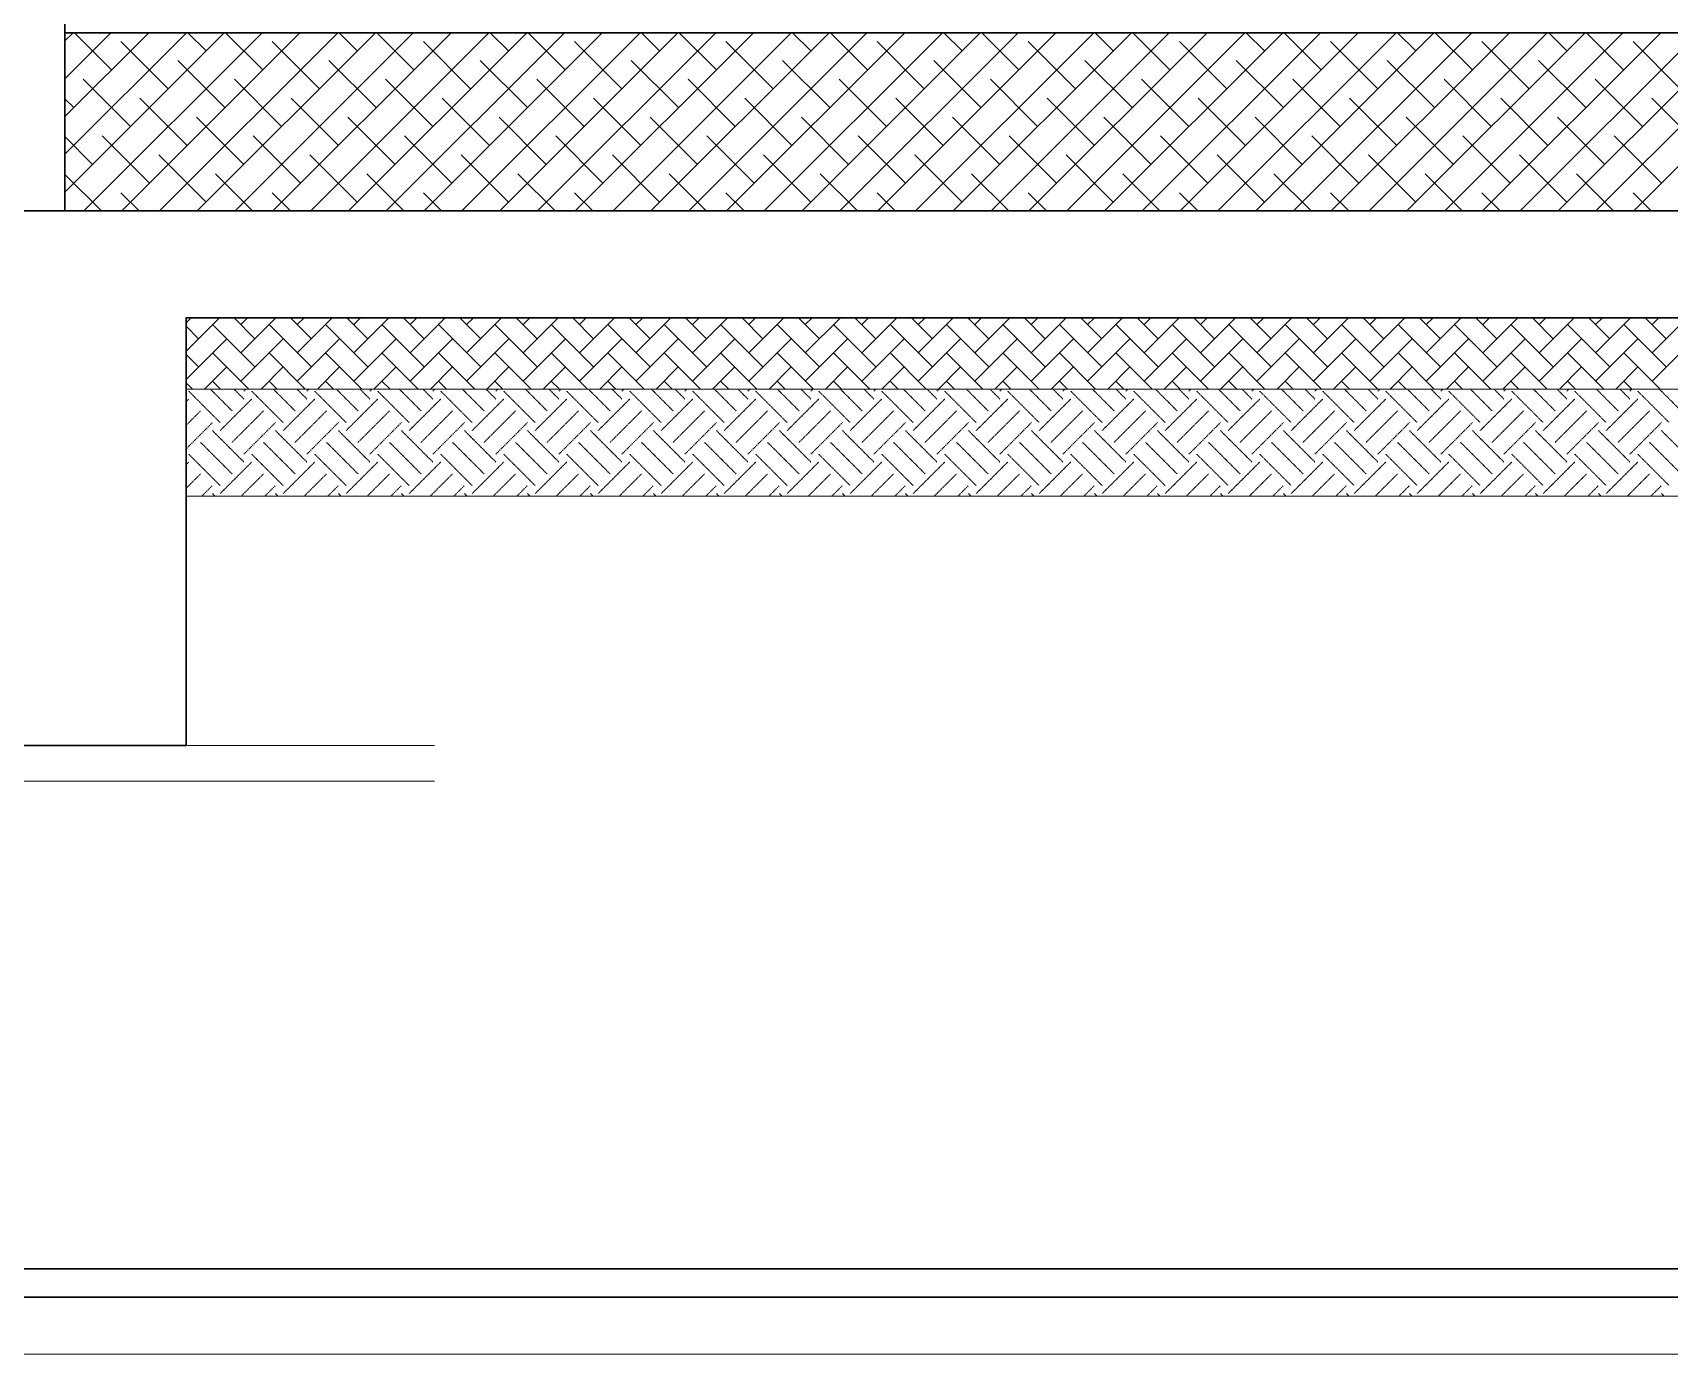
# Model space of a CAD drawing. Extents: x 775040 to 808375, y 4159409 to 4163651.
# Drawn here: x 804882 to 805456, y 4159409 to 4159872 of the extents above; entities that cross this region are included whole.
import ezdxf

# ---------------------------------------------------------------- set-up
doc = ezdxf.new("R2010")
doc.units = 0
doc.header["$MEASUREMENT"] = 0
doc.linetypes.add('DASHED2', pattern=[0.1875, 0.125, -0.0625])
for name, color, linetype, lineweight in [('KALIN', 30, 'Continuous', 18), ('Z_antet', 31, 'Continuous', 30), ('Z_kesit döşeme', 5, 'Continuous', 30), ('Z_tarama', 8, 'Continuous', 5)]:
    doc.layers.add(name, color=color, linetype=linetype, lineweight=lineweight)

msp = doc.modelspace()

# ---------------------------------------------------------------- linework, layer by layer
at = {"layer": 'KALIN'}
for p, q in [((801720.3, 4159408.75), (808375.4, 4159408.75)), ((808375.4, 4159408.75), (801740.3, 4159408.75))]:
    msp.add_line(p, q, dxfattribs=at)
at = {"layer": 'Z_antet'}
for p, q in [((801870.3, 4159438.75), (808375.4, 4159438.75)), ((808375.4, 4159428.75), (801860.3, 4159428.75))]:
    msp.add_line(p, q, dxfattribs=at)
at = {"layer": 'Z_kesit döşeme', "linetype": 'Continuous'}
msp.add_line((804893.76, 4159872.27), (806062.59, 4159872.27), dxfattribs=at)
for points in [[(806062.59, 4160542.27), (805919.66, 4160542.27), (804893.76, 4159895.69), (804893.76, 4159809.77)], [(806062.59, 4159809.77), (802323.76, 4159809.77), (802323.76, 4159622.27), (802473.76, 4159622.27), (802473.76, 4159772.27), (803786.26, 4159772.27), (803786.26, 4159622.27), (803936.26, 4159622.27), (803936.26, 4159772.27), (804786.26, 4159772.27), (804786.26, 4159622.27), (804936.26, 4159622.27), (804936.26, 4159772.27), (806062.59, 4159772.27)]]:
    msp.add_lwpolyline(points, dxfattribs=at)
at = {"layer": 'Z_tarama'}
for p, q in [((804893.76, 4159869.39), (804896.64, 4159872.27)), ((804893.76, 4159856.13), (804909.9, 4159872.27)), ((804893.76, 4159842.87), (804923.16, 4159872.27)), ((804893.76, 4159829.62), (804936.41, 4159872.27)), ((804893.76, 4159816.36), (804949.67, 4159872.27)), ((804910.14, 4159859.25), (804897.12, 4159872.27)), ((804900.43, 4159809.77), (804962.93, 4159872.27)), ((804913.69, 4159809.77), (804976.19, 4159872.27)), ((804926.95, 4159809.77), (804989.45, 4159872.27)), ((804943.28, 4159865.88), (804936.89, 4159872.27)), ((804940.21, 4159809.77), (805002.71, 4159872.27)), ((804963.17, 4159859.25), (804950.15, 4159872.27)), ((804953.46, 4159809.77), (805015.96, 4159872.27)), ((804966.72, 4159809.77), (805029.22, 4159872.27)), ((804979.98, 4159809.77), (805042.48, 4159872.27)), ((804996.32, 4159865.88), (804989.93, 4159872.27)), ((804993.24, 4159809.77), (805055.74, 4159872.27)), ((805016.2, 4159859.25), (805003.19, 4159872.27)), ((805006.5, 4159809.77), (805069, 4159872.27)), ((805019.75, 4159809.77), (805082.25, 4159872.27)), ((805033.01, 4159809.77), (805095.51, 4159872.27)), ((805049.35, 4159865.88), (805042.96, 4159872.27)), ((805046.27, 4159809.77), (805108.77, 4159872.27)), ((805069.24, 4159859.25), (805056.22, 4159872.27)), ((805059.53, 4159809.77), (805122.03, 4159872.27)), ((805072.79, 4159809.77), (805135.29, 4159872.27)), ((805086.05, 4159809.77), (805148.55, 4159872.27)), ((805102.38, 4159865.88), (805095.99, 4159872.27)), ((805099.3, 4159809.77), (805161.8, 4159872.27)), ((805122.27, 4159859.25), (805109.25, 4159872.27)), ((805112.56, 4159809.77), (805175.06, 4159872.27)), ((805125.82, 4159809.77), (805188.32, 4159872.27)), ((805139.08, 4159809.77), (805201.58, 4159872.27)), ((805155.42, 4159865.88), (805149.03, 4159872.27)), ((805152.34, 4159809.77), (805214.84, 4159872.27)), ((805175.3, 4159859.25), (805162.29, 4159872.27)), ((805165.6, 4159809.77), (805228.1, 4159872.27)), ((805178.85, 4159809.77), (805241.35, 4159872.27)), ((805192.11, 4159809.77), (805254.61, 4159872.27)), ((805208.45, 4159865.88), (805202.06, 4159872.27)), ((805205.37, 4159809.77), (805267.87, 4159872.27)), ((805228.34, 4159859.25), (805215.32, 4159872.27)), ((805218.63, 4159809.77), (805281.13, 4159872.27)), ((805231.89, 4159809.77), (805294.39, 4159872.27)), ((805245.14, 4159809.77), (805307.64, 4159872.27)), ((805261.48, 4159865.88), (805255.09, 4159872.27)), ((805258.4, 4159809.77), (805320.9, 4159872.27)), ((805281.37, 4159859.25), (805268.35, 4159872.27)), ((805271.66, 4159809.77), (805334.16, 4159872.27)), ((805284.92, 4159809.77), (805347.42, 4159872.27)), ((805298.18, 4159809.77), (805360.68, 4159872.27)), ((805314.51, 4159865.88), (805308.13, 4159872.27)), ((805311.44, 4159809.77), (805373.94, 4159872.27)), ((805334.4, 4159859.25), (805321.38, 4159872.27)), ((805324.69, 4159809.77), (805387.19, 4159872.27)), ((805337.95, 4159809.77), (805400.45, 4159872.27)), ((805351.21, 4159809.77), (805413.71, 4159872.27)), ((805367.55, 4159865.88), (805361.16, 4159872.27)), ((805364.47, 4159809.77), (805426.97, 4159872.27)), ((805387.43, 4159859.25), (805374.42, 4159872.27)), ((805377.73, 4159809.77), (805440.23, 4159872.27)), ((805390.99, 4159809.77), (805453.49, 4159872.27)), ((805404.24, 4159809.77), (805466.74, 4159872.27)), ((805420.58, 4159865.88), (805414.19, 4159872.27)), ((805417.5, 4159809.77), (805480, 4159872.27)), ((805440.47, 4159859.25), (805427.45, 4159872.27)), ((805430.76, 4159809.77), (805493.26, 4159872.27)), ((805444.02, 4159809.77), (805506.52, 4159872.27)), ((804930.03, 4159852.62), (804913.45, 4159869.2)), ((804983.06, 4159852.62), (804966.49, 4159869.2)), ((805036.09, 4159852.62), (805019.52, 4159869.2)), ((805089.12, 4159852.62), (805072.55, 4159869.2)), ((805142.16, 4159852.62), (805125.58, 4159869.2)), ((805195.19, 4159852.62), (805178.62, 4159869.2)), ((805248.22, 4159852.62), (805231.65, 4159869.2)), ((805301.26, 4159852.62), (805284.68, 4159869.2)), ((805354.29, 4159852.62), (805337.72, 4159869.2)), ((805407.32, 4159852.62), (805390.75, 4159869.2)), ((805460.36, 4159852.62), (805443.78, 4159869.2)), ((804949.91, 4159845.99), (804933.34, 4159862.57)), ((805002.95, 4159845.99), (804986.37, 4159862.57)), ((805055.98, 4159845.99), (805039.41, 4159862.57)), ((805109.01, 4159845.99), (805092.44, 4159862.57)), ((805162.04, 4159845.99), (805145.47, 4159862.57)), ((805215.08, 4159845.99), (805198.5, 4159862.57)), ((805268.11, 4159845.99), (805251.54, 4159862.57)), ((805321.14, 4159845.99), (805304.57, 4159862.57)), ((805374.18, 4159845.99), (805357.6, 4159862.57)), ((805427.21, 4159845.99), (805410.64, 4159862.57)), ((804916.77, 4159839.36), (804900.19, 4159855.94)), ((804969.8, 4159839.36), (804953.23, 4159855.94)), ((805022.83, 4159839.36), (805006.26, 4159855.94)), ((805075.87, 4159839.36), (805059.29, 4159855.94)), ((805128.9, 4159839.36), (805112.33, 4159855.94)), ((805181.93, 4159839.36), (805165.36, 4159855.94)), ((805234.96, 4159839.36), (805218.39, 4159855.94)), ((805288, 4159839.36), (805271.43, 4159855.94)), ((805341.03, 4159839.36), (805324.46, 4159855.94)), ((805394.06, 4159839.36), (805377.49, 4159855.94)), ((805447.1, 4159839.36), (805430.52, 4159855.94)), ((804896.88, 4159845.99), (804893.76, 4159849.11)), ((804936.65, 4159832.73), (804920.08, 4159849.31)), ((804989.69, 4159832.73), (804973.11, 4159849.31)), ((805042.72, 4159832.73), (805026.15, 4159849.31)), ((805095.75, 4159832.73), (805079.18, 4159849.31)), ((805148.79, 4159832.73), (805132.21, 4159849.31)), ((805201.82, 4159832.73), (805185.25, 4159849.31)), ((805254.85, 4159832.73), (805238.28, 4159849.31)), ((805307.89, 4159832.73), (805291.31, 4159849.31)), ((805360.92, 4159832.73), (805344.35, 4159849.31)), ((805413.95, 4159832.73), (805397.38, 4159849.31)), ((805466.98, 4159832.73), (805450.41, 4159849.31)), ((804956.54, 4159826.11), (804939.97, 4159842.68)), ((805009.57, 4159826.11), (804993, 4159842.68)), ((805062.61, 4159826.11), (805046.03, 4159842.68)), ((805115.64, 4159826.11), (805099.07, 4159842.68)), ((805168.67, 4159826.11), (805152.1, 4159842.68)), ((805221.71, 4159826.11), (805205.13, 4159842.68)), ((805274.74, 4159826.11), (805258.17, 4159842.68)), ((805327.77, 4159826.11), (805311.2, 4159842.68)), ((805380.81, 4159826.11), (805364.23, 4159842.68)), ((805433.84, 4159826.11), (805417.27, 4159842.68)), ((804903.51, 4159826.11), (804893.76, 4159835.85)), ((804923.4, 4159819.48), (804906.82, 4159836.05)), ((804976.43, 4159819.48), (804959.86, 4159836.05)), ((805029.46, 4159819.48), (805012.89, 4159836.05)), ((805082.5, 4159819.48), (805065.92, 4159836.05)), ((805135.53, 4159819.48), (805118.96, 4159836.05)), ((805188.56, 4159819.48), (805171.99, 4159836.05)), ((805241.59, 4159819.48), (805225.02, 4159836.05)), ((805294.63, 4159819.48), (805278.05, 4159836.05)), ((805347.66, 4159819.48), (805331.09, 4159836.05)), ((805400.69, 4159819.48), (805384.12, 4159836.05)), ((805453.73, 4159819.48), (805437.15, 4159836.05)), ((804943.28, 4159812.85), (804926.71, 4159829.42)), ((804996.32, 4159812.85), (804979.74, 4159829.42)), ((805049.35, 4159812.85), (805032.78, 4159829.42)), ((805102.38, 4159812.85), (805085.81, 4159829.42)), ((805155.42, 4159812.85), (805138.84, 4159829.42)), ((805208.45, 4159812.85), (805191.88, 4159829.42)), ((805261.48, 4159812.85), (805244.91, 4159829.42)), ((805314.51, 4159812.85), (805297.94, 4159829.42)), ((805367.55, 4159812.85), (805350.97, 4159829.42)), ((805420.58, 4159812.85), (805404.01, 4159829.42)), ((804906.59, 4159809.77), (804893.76, 4159822.6)), ((804959.62, 4159809.77), (804946.6, 4159822.79)), ((805012.65, 4159809.77), (804999.63, 4159822.79)), ((805065.69, 4159809.77), (805052.66, 4159822.79)), ((805118.72, 4159809.77), (805105.7, 4159822.79)), ((805171.75, 4159809.77), (805158.73, 4159822.79)), ((805224.79, 4159809.77), (805211.76, 4159822.79)), ((805277.82, 4159809.77), (805264.8, 4159822.79)), ((805330.85, 4159809.77), (805317.83, 4159822.79)), ((805383.88, 4159809.77), (805370.86, 4159822.79)), ((805436.92, 4159809.77), (805423.9, 4159822.79)), ((804919.85, 4159809.77), (804913.45, 4159816.16)), ((804972.88, 4159809.77), (804966.49, 4159816.16)), ((805025.91, 4159809.77), (805019.52, 4159816.16)), ((805078.94, 4159809.77), (805072.55, 4159816.16)), ((805131.98, 4159809.77), (805125.58, 4159816.16)), ((805185.01, 4159809.77), (805178.62, 4159816.16)), ((805238.04, 4159809.77), (805231.65, 4159816.16)), ((805291.08, 4159809.77), (805284.68, 4159816.16)), ((805344.11, 4159809.77), (805337.72, 4159816.16)), ((805397.14, 4159809.77), (805390.75, 4159816.16)), ((805450.18, 4159809.77), (805443.78, 4159816.16))]:
    msp.add_line(p, q, dxfattribs=at)
at = {"layer": 'Z_tarama', "ltscale": 50}
for p, q in [((804936.26, 4159770.47), (804938.06, 4159772.27)), ((804936.26, 4159760.57), (804947.96, 4159772.27)), ((804960.43, 4159764.94), (804953.1, 4159772.27)), ((804955.48, 4159769.89), (804957.86, 4159772.27)), ((804955.48, 4159759.99), (804967.76, 4159772.27)), ((804980.23, 4159764.94), (804972.9, 4159772.27)), ((804975.28, 4159769.89), (804977.66, 4159772.27)), ((804975.28, 4159759.99), (804987.56, 4159772.27)), ((805000.03, 4159764.94), (804992.7, 4159772.27)), ((804995.08, 4159769.89), (804997.46, 4159772.27)), ((804995.08, 4159759.99), (805007.36, 4159772.27)), ((805019.83, 4159764.94), (805012.5, 4159772.27)), ((805014.88, 4159769.89), (805017.26, 4159772.27)), ((805014.88, 4159759.99), (805027.16, 4159772.27)), ((805039.63, 4159764.94), (805032.3, 4159772.27)), ((805034.68, 4159769.89), (805037.06, 4159772.27)), ((805034.68, 4159759.99), (805046.95, 4159772.27)), ((805059.43, 4159764.94), (805052.1, 4159772.27)), ((805054.48, 4159769.89), (805056.85, 4159772.27)), ((805054.48, 4159759.99), (805066.75, 4159772.27)), ((805079.22, 4159764.94), (805071.9, 4159772.27)), ((805074.27, 4159769.89), (805076.65, 4159772.27)), ((805074.27, 4159759.99), (805086.55, 4159772.27)), ((805099.02, 4159764.94), (805091.7, 4159772.27)), ((805094.07, 4159769.89), (805096.45, 4159772.27)), ((805094.07, 4159759.99), (805106.35, 4159772.27)), ((805118.82, 4159764.94), (805111.49, 4159772.27)), ((805113.87, 4159769.89), (805116.25, 4159772.27)), ((805113.87, 4159759.99), (805126.15, 4159772.27)), ((805138.62, 4159764.94), (805131.29, 4159772.27)), ((805133.67, 4159769.89), (805136.05, 4159772.27)), ((805133.67, 4159759.99), (805145.95, 4159772.27)), ((805158.42, 4159764.94), (805151.09, 4159772.27)), ((805153.47, 4159769.89), (805155.85, 4159772.27)), ((805153.47, 4159759.99), (805165.75, 4159772.27)), ((805178.22, 4159764.94), (805170.89, 4159772.27)), ((805173.27, 4159769.89), (805175.65, 4159772.27)), ((805173.27, 4159759.99), (805185.55, 4159772.27)), ((805198.02, 4159764.94), (805190.69, 4159772.27)), ((805193.07, 4159769.89), (805195.45, 4159772.27)), ((805193.07, 4159759.99), (805205.35, 4159772.27)), ((805217.82, 4159764.94), (805210.49, 4159772.27)), ((805212.87, 4159769.89), (805215.25, 4159772.27)), ((805212.87, 4159759.99), (805225.15, 4159772.27)), ((805237.62, 4159764.94), (805230.29, 4159772.27)), ((805232.67, 4159769.89), (805235.05, 4159772.27)), ((805232.67, 4159759.99), (805244.94, 4159772.27)), ((805257.42, 4159764.94), (805250.09, 4159772.27)), ((805252.47, 4159769.89), (805254.84, 4159772.27)), ((805252.47, 4159759.99), (805264.74, 4159772.27)), ((805277.21, 4159764.94), (805269.89, 4159772.27)), ((805272.26, 4159769.89), (805274.64, 4159772.27)), ((805272.26, 4159759.99), (805284.54, 4159772.27)), ((805297.01, 4159764.94), (805289.69, 4159772.27)), ((805292.06, 4159769.89), (805294.44, 4159772.27)), ((805292.06, 4159759.99), (805304.34, 4159772.27)), ((805316.81, 4159764.94), (805309.48, 4159772.27)), ((805311.86, 4159769.89), (805314.24, 4159772.27)), ((805311.86, 4159759.99), (805324.14, 4159772.27)), ((805336.61, 4159764.94), (805329.28, 4159772.27)), ((805331.66, 4159769.89), (805334.04, 4159772.27)), ((805331.66, 4159759.99), (805343.94, 4159772.27)), ((805356.41, 4159764.94), (805349.08, 4159772.27)), ((805351.46, 4159769.89), (805353.84, 4159772.27)), ((805351.46, 4159759.99), (805363.74, 4159772.27)), ((805376.21, 4159764.94), (805368.88, 4159772.27)), ((805371.26, 4159769.89), (805373.64, 4159772.27)), ((805371.26, 4159759.99), (805383.54, 4159772.27)), ((805396.01, 4159764.94), (805388.68, 4159772.27)), ((805391.06, 4159769.89), (805393.44, 4159772.27)), ((805391.06, 4159759.99), (805403.34, 4159772.27)), ((805415.81, 4159764.94), (805408.48, 4159772.27)), ((805410.86, 4159769.89), (805413.24, 4159772.27)), ((805410.86, 4159759.99), (805423.14, 4159772.27)), ((805435.61, 4159764.94), (805428.28, 4159772.27)), ((805430.66, 4159769.89), (805433.04, 4159772.27)), ((805430.66, 4159759.99), (805442.93, 4159772.27)), ((805455.41, 4159764.94), (805448.08, 4159772.27)), ((805450.46, 4159769.89), (805452.83, 4159772.27)), ((805450.46, 4159759.99), (805462.73, 4159772.27)), ((804940.63, 4159764.94), (804936.26, 4159769.31)), ((804960.43, 4159755.04), (804945.58, 4159769.89)), ((804980.23, 4159755.04), (804965.38, 4159769.89)), ((805000.03, 4159755.04), (804985.18, 4159769.89)), ((805019.83, 4159755.04), (805004.98, 4159769.89)), ((805039.63, 4159755.04), (805024.78, 4159769.89)), ((805059.43, 4159755.04), (805044.58, 4159769.89)), ((805079.22, 4159755.04), (805064.38, 4159769.89)), ((805099.02, 4159755.04), (805084.17, 4159769.89)), ((805118.82, 4159755.04), (805103.97, 4159769.89)), ((805138.62, 4159755.04), (805123.77, 4159769.89)), ((805158.42, 4159755.04), (805143.57, 4159769.89)), ((805178.22, 4159755.04), (805163.37, 4159769.89)), ((805198.02, 4159755.04), (805183.17, 4159769.89)), ((805217.82, 4159755.04), (805202.97, 4159769.89)), ((805237.62, 4159755.04), (805222.77, 4159769.89)), ((805257.42, 4159755.04), (805242.57, 4159769.89)), ((805277.21, 4159755.04), (805262.37, 4159769.89)), ((805297.01, 4159755.04), (805282.16, 4159769.89)), ((805316.81, 4159755.04), (805301.96, 4159769.89)), ((805336.61, 4159755.04), (805321.76, 4159769.89)), ((805356.41, 4159755.04), (805341.56, 4159769.89)), ((805376.21, 4159755.04), (805361.36, 4159769.89)), ((805396.01, 4159755.04), (805381.16, 4159769.89)), ((805415.81, 4159755.04), (805400.96, 4159769.89)), ((805435.61, 4159755.04), (805420.76, 4159769.89)), ((805455.41, 4159755.04), (805440.56, 4159769.89)), ((804936.26, 4159750.67), (804950.53, 4159764.94)), ((804955.48, 4159750.09), (804970.33, 4159764.94)), ((804975.28, 4159750.09), (804990.13, 4159764.94)), ((804995.08, 4159750.09), (805009.93, 4159764.94)), ((805014.88, 4159750.09), (805029.73, 4159764.94)), ((805034.68, 4159750.09), (805049.53, 4159764.94)), ((805054.48, 4159750.09), (805069.33, 4159764.94)), ((805074.27, 4159750.09), (805089.12, 4159764.94)), ((805094.07, 4159750.09), (805108.92, 4159764.94)), ((805113.87, 4159750.09), (805128.72, 4159764.94)), ((805133.67, 4159750.09), (805148.52, 4159764.94)), ((805153.47, 4159750.09), (805168.32, 4159764.94)), ((805173.27, 4159750.09), (805188.12, 4159764.94)), ((805193.07, 4159750.09), (805207.92, 4159764.94)), ((805212.87, 4159750.09), (805227.72, 4159764.94)), ((805232.67, 4159750.09), (805247.52, 4159764.94)), ((805252.47, 4159750.09), (805267.32, 4159764.94)), ((805272.26, 4159750.09), (805287.11, 4159764.94)), ((805292.06, 4159750.09), (805306.91, 4159764.94)), ((805311.86, 4159750.09), (805326.71, 4159764.94)), ((805331.66, 4159750.09), (805346.51, 4159764.94)), ((805351.46, 4159750.09), (805366.31, 4159764.94)), ((805371.26, 4159750.09), (805386.11, 4159764.94)), ((805391.06, 4159750.09), (805405.91, 4159764.94)), ((805410.86, 4159750.09), (805425.71, 4159764.94)), ((805430.66, 4159750.09), (805445.51, 4159764.94)), ((805450.46, 4159750.09), (805465.3, 4159764.94)), ((804940.63, 4159755.04), (804936.26, 4159759.41)), ((804942.76, 4159747.27), (804950.53, 4159755.04)), ((804958.3, 4159747.27), (804945.58, 4159759.99)), ((804962.56, 4159747.27), (804970.33, 4159755.04)), ((804978.1, 4159747.27), (804965.38, 4159759.99)), ((804982.36, 4159747.27), (804990.13, 4159755.04)), ((804997.9, 4159747.27), (804985.18, 4159759.99)), ((805002.16, 4159747.27), (805009.93, 4159755.04)), ((805017.7, 4159747.27), (805004.98, 4159759.99)), ((805021.95, 4159747.27), (805029.73, 4159755.04)), ((805037.5, 4159747.27), (805024.78, 4159759.99)), ((805041.75, 4159747.27), (805049.53, 4159755.04)), ((805057.3, 4159747.27), (805044.58, 4159759.99)), ((805061.55, 4159747.27), (805069.33, 4159755.04)), ((805077.1, 4159747.27), (805064.38, 4159759.99)), ((805081.35, 4159747.27), (805089.12, 4159755.04)), ((805096.9, 4159747.27), (805084.17, 4159759.99)), ((805101.15, 4159747.27), (805108.92, 4159755.04)), ((805116.7, 4159747.27), (805103.97, 4159759.99)), ((805120.95, 4159747.27), (805128.72, 4159755.04)), ((805136.49, 4159747.27), (805123.77, 4159759.99)), ((805140.75, 4159747.27), (805148.52, 4159755.04)), ((805156.29, 4159747.27), (805143.57, 4159759.99)), ((805160.55, 4159747.27), (805168.32, 4159755.04)), ((805176.09, 4159747.27), (805163.37, 4159759.99)), ((805180.35, 4159747.27), (805188.12, 4159755.04)), ((805195.89, 4159747.27), (805183.17, 4159759.99)), ((805200.15, 4159747.27), (805207.92, 4159755.04)), ((805215.69, 4159747.27), (805202.97, 4159759.99)), ((805219.94, 4159747.27), (805227.72, 4159755.04)), ((805235.49, 4159747.27), (805222.77, 4159759.99)), ((805239.74, 4159747.27), (805247.52, 4159755.04)), ((805255.29, 4159747.27), (805242.57, 4159759.99)), ((805259.54, 4159747.27), (805267.32, 4159755.04)), ((805275.09, 4159747.27), (805262.37, 4159759.99)), ((805279.34, 4159747.27), (805287.11, 4159755.04)), ((805294.89, 4159747.27), (805282.16, 4159759.99)), ((805299.14, 4159747.27), (805306.91, 4159755.04)), ((805314.69, 4159747.27), (805301.96, 4159759.99)), ((805318.94, 4159747.27), (805326.71, 4159755.04)), ((805334.48, 4159747.27), (805321.76, 4159759.99)), ((805338.74, 4159747.27), (805346.51, 4159755.04)), ((805354.28, 4159747.27), (805341.56, 4159759.99)), ((805358.54, 4159747.27), (805366.31, 4159755.04)), ((805374.08, 4159747.27), (805361.36, 4159759.99)), ((805378.34, 4159747.27), (805386.11, 4159755.04)), ((805393.88, 4159747.27), (805381.16, 4159759.99)), ((805398.14, 4159747.27), (805405.91, 4159755.04)), ((805413.68, 4159747.27), (805400.96, 4159759.99)), ((805417.93, 4159747.27), (805425.71, 4159755.04)), ((805433.48, 4159747.27), (805420.76, 4159759.99)), ((805437.73, 4159747.27), (805445.51, 4159755.04)), ((805453.28, 4159747.27), (805440.56, 4159759.99)), ((804938.5, 4159747.27), (804936.26, 4159749.51)), ((804948.4, 4159747.27), (804945.58, 4159750.09)), ((804968.2, 4159747.27), (804965.38, 4159750.09)), ((804988, 4159747.27), (804985.18, 4159750.09)), ((805007.8, 4159747.27), (805004.98, 4159750.09)), ((805027.6, 4159747.27), (805024.78, 4159750.09)), ((805047.4, 4159747.27), (805044.58, 4159750.09)), ((805067.2, 4159747.27), (805064.38, 4159750.09)), ((805087, 4159747.27), (805084.17, 4159750.09)), ((805106.8, 4159747.27), (805103.97, 4159750.09)), ((805126.6, 4159747.27), (805123.77, 4159750.09)), ((805146.39, 4159747.27), (805143.57, 4159750.09)), ((805166.19, 4159747.27), (805163.37, 4159750.09)), ((805185.99, 4159747.27), (805183.17, 4159750.09)), ((805205.79, 4159747.27), (805202.97, 4159750.09)), ((805225.59, 4159747.27), (805222.77, 4159750.09)), ((805245.39, 4159747.27), (805242.57, 4159750.09)), ((805265.19, 4159747.27), (805262.37, 4159750.09)), ((805284.99, 4159747.27), (805282.16, 4159750.09)), ((805304.79, 4159747.27), (805301.96, 4159750.09)), ((805324.58, 4159747.27), (805321.76, 4159750.09)), ((805344.38, 4159747.27), (805341.56, 4159750.09)), ((805364.18, 4159747.27), (805361.36, 4159750.09)), ((805383.98, 4159747.27), (805381.16, 4159750.09)), ((805403.78, 4159747.27), (805400.96, 4159750.09)), ((805423.58, 4159747.27), (805420.76, 4159750.09)), ((805443.38, 4159747.27), (805440.56, 4159750.09))]:
    msp.add_line(p, q, dxfattribs=at)
at = {"layer": 'Z_tarama', "linetype": 'DASHED2'}
for p, q in [((806062.59, 4159747.27), (804936.26, 4159747.27)), ((804936.26, 4159742.85), (804937.21, 4159743.79)), ((804948.26, 4159735.51), (804937.21, 4159746.56)), ((804952.4, 4159739.65), (804944.78, 4159747.27)), ((804948.26, 4159732.75), (804959.3, 4159743.79)), ((804956.54, 4159743.79), (804953.07, 4159747.27)), ((804956.54, 4159746.56), (804957.25, 4159747.27)), ((804970.35, 4159735.51), (804959.3, 4159746.56)), ((804974.5, 4159739.65), (804966.88, 4159747.27)), ((804970.35, 4159732.75), (804981.4, 4159743.79)), ((804978.64, 4159743.79), (804975.16, 4159747.27)), ((804978.64, 4159746.56), (804979.35, 4159747.27)), ((804992.45, 4159735.51), (804981.4, 4159746.56)), ((804996.59, 4159739.65), (804988.97, 4159747.27)), ((804992.45, 4159732.75), (805003.5, 4159743.79)), ((805000.74, 4159743.79), (804997.26, 4159747.27)), ((805000.74, 4159746.56), (805001.45, 4159747.27)), ((805014.55, 4159735.51), (805003.5, 4159746.56)), ((805018.69, 4159739.65), (805011.07, 4159747.27)), ((805014.55, 4159732.75), (805025.6, 4159743.79)), ((805022.83, 4159743.79), (805019.36, 4159747.27)), ((805022.83, 4159746.56), (805023.55, 4159747.27)), ((805036.64, 4159735.51), (805025.6, 4159746.56)), ((805040.79, 4159739.65), (805033.17, 4159747.27)), ((805036.64, 4159732.75), (805047.69, 4159743.79)), ((805044.93, 4159743.79), (805041.45, 4159747.27)), ((805044.93, 4159746.56), (805045.64, 4159747.27)), ((805058.74, 4159735.51), (805047.69, 4159746.56)), ((805062.88, 4159739.65), (805055.27, 4159747.27)), ((805058.74, 4159732.75), (805069.79, 4159743.79)), ((805067.03, 4159743.79), (805063.55, 4159747.27)), ((805067.03, 4159746.56), (805067.74, 4159747.27)), ((805080.84, 4159735.51), (805069.79, 4159746.56)), ((805084.98, 4159739.65), (805077.36, 4159747.27)), ((805080.84, 4159732.75), (805091.89, 4159743.79)), ((805089.12, 4159743.79), (805085.65, 4159747.27)), ((805089.12, 4159746.56), (805089.84, 4159747.27)), ((805102.93, 4159735.51), (805091.89, 4159746.56)), ((805107.08, 4159739.65), (805099.46, 4159747.27)), ((805102.93, 4159732.75), (805113.98, 4159743.79)), ((805111.22, 4159743.79), (805107.75, 4159747.27)), ((805111.22, 4159746.56), (805111.93, 4159747.27)), ((805125.03, 4159735.51), (805113.98, 4159746.56)), ((805129.18, 4159739.65), (805121.56, 4159747.27)), ((805125.03, 4159732.75), (805136.08, 4159743.79)), ((805133.32, 4159743.79), (805129.84, 4159747.27)), ((805133.32, 4159746.56), (805134.03, 4159747.27)), ((805147.13, 4159735.51), (805136.08, 4159746.56)), ((805151.27, 4159739.65), (805143.65, 4159747.27)), ((805147.13, 4159732.75), (805158.18, 4159743.79)), ((805155.42, 4159743.79), (805151.94, 4159747.27)), ((805155.42, 4159746.56), (805156.13, 4159747.27)), ((805169.23, 4159735.51), (805158.18, 4159746.56)), ((805173.37, 4159739.65), (805165.75, 4159747.27)), ((805169.23, 4159732.75), (805180.27, 4159743.79)), ((805177.51, 4159743.79), (805174.04, 4159747.27)), ((805177.51, 4159746.56), (805178.23, 4159747.27)), ((805191.32, 4159735.51), (805180.27, 4159746.56)), ((805195.47, 4159739.65), (805187.85, 4159747.27)), ((805191.32, 4159732.75), (805202.37, 4159743.79)), ((805199.61, 4159743.79), (805196.13, 4159747.27)), ((805199.61, 4159746.56), (805200.32, 4159747.27)), ((805213.42, 4159735.51), (805202.37, 4159746.56)), ((805217.56, 4159739.65), (805209.95, 4159747.27)), ((805213.42, 4159732.75), (805224.47, 4159743.79)), ((805221.71, 4159743.79), (805218.23, 4159747.27)), ((805221.71, 4159746.56), (805222.42, 4159747.27)), ((805235.52, 4159735.51), (805224.47, 4159746.56)), ((805239.66, 4159739.65), (805232.04, 4159747.27)), ((805235.52, 4159732.75), (805246.57, 4159743.79)), ((805243.8, 4159743.79), (805240.33, 4159747.27)), ((805243.8, 4159746.56), (805244.52, 4159747.27)), ((805257.61, 4159735.51), (805246.57, 4159746.56)), ((805261.76, 4159739.65), (805254.14, 4159747.27)), ((805257.61, 4159732.75), (805268.66, 4159743.79)), ((805265.9, 4159743.79), (805262.43, 4159747.27)), ((805265.9, 4159746.56), (805266.61, 4159747.27)), ((805279.71, 4159735.51), (805268.66, 4159746.56)), ((805283.85, 4159739.65), (805276.24, 4159747.27)), ((805279.71, 4159732.75), (805290.76, 4159743.79)), ((805288, 4159743.79), (805284.52, 4159747.27)), ((805288, 4159746.56), (805288.71, 4159747.27)), ((805301.81, 4159735.51), (805290.76, 4159746.56)), ((805305.95, 4159739.65), (805298.33, 4159747.27)), ((805301.81, 4159732.75), (805312.86, 4159743.79)), ((805310.1, 4159743.79), (805306.62, 4159747.27)), ((805310.1, 4159746.56), (805310.81, 4159747.27)), ((805323.91, 4159735.51), (805312.86, 4159746.56)), ((805328.05, 4159739.65), (805320.43, 4159747.27)), ((805323.91, 4159732.75), (805334.95, 4159743.79)), ((805332.19, 4159743.79), (805328.72, 4159747.27)), ((805332.19, 4159746.56), (805332.91, 4159747.27)), ((805346, 4159735.51), (805334.95, 4159746.56)), ((805350.15, 4159739.65), (805342.53, 4159747.27)), ((805346, 4159732.75), (805357.05, 4159743.79)), ((805354.29, 4159743.79), (805350.81, 4159747.27)), ((805354.29, 4159746.56), (805355, 4159747.27)), ((805368.1, 4159735.51), (805357.05, 4159746.56)), ((805372.24, 4159739.65), (805364.62, 4159747.27)), ((805368.1, 4159732.75), (805379.15, 4159743.79)), ((805376.39, 4159743.79), (805372.91, 4159747.27)), ((805376.39, 4159746.56), (805377.1, 4159747.27)), ((805390.2, 4159735.51), (805379.15, 4159746.56)), ((805394.34, 4159739.65), (805386.72, 4159747.27)), ((805390.2, 4159732.75), (805401.25, 4159743.79)), ((805398.48, 4159743.79), (805395.01, 4159747.27)), ((805398.48, 4159746.56), (805399.2, 4159747.27)), ((805412.29, 4159735.51), (805401.25, 4159746.56)), ((805416.44, 4159739.65), (805408.82, 4159747.27)), ((805412.29, 4159732.75), (805423.34, 4159743.79)), ((805420.58, 4159743.79), (805417.11, 4159747.27)), ((805420.58, 4159746.56), (805421.29, 4159747.27)), ((805434.39, 4159735.51), (805423.34, 4159746.56)), ((805438.53, 4159739.65), (805430.92, 4159747.27)), ((805434.39, 4159732.75), (805445.44, 4159743.79)), ((805442.68, 4159743.79), (805439.2, 4159747.27)), ((805442.68, 4159746.56), (805443.39, 4159747.27)), ((805456.49, 4159735.51), (805445.44, 4159746.56)), ((805460.63, 4159739.65), (805453.01, 4159747.27)), ((804936.26, 4159734.56), (804941.35, 4159739.65)), ((804952.4, 4159728.6), (804963.45, 4159739.65)), ((804974.5, 4159728.6), (804985.54, 4159739.65)), ((804996.59, 4159728.6), (805007.64, 4159739.65)), ((805018.69, 4159728.6), (805029.74, 4159739.65)), ((805040.79, 4159728.6), (805051.84, 4159739.65)), ((805062.88, 4159728.6), (805073.93, 4159739.65)), ((805084.98, 4159728.6), (805096.03, 4159739.65)), ((805107.08, 4159728.6), (805118.13, 4159739.65)), ((805129.18, 4159728.6), (805140.22, 4159739.65)), ((805151.27, 4159728.6), (805162.32, 4159739.65)), ((805173.37, 4159728.6), (805184.42, 4159739.65)), ((805195.47, 4159728.6), (805206.51, 4159739.65)), ((805217.56, 4159728.6), (805228.61, 4159739.65)), ((805239.66, 4159728.6), (805250.71, 4159739.65)), ((805261.76, 4159728.6), (805272.81, 4159739.65)), ((805283.85, 4159728.6), (805294.9, 4159739.65)), ((805305.95, 4159728.6), (805317, 4159739.65)), ((805328.05, 4159728.6), (805339.1, 4159739.65)), ((805350.15, 4159728.6), (805361.19, 4159739.65)), ((805372.24, 4159728.6), (805383.29, 4159739.65)), ((805394.34, 4159728.6), (805405.39, 4159739.65)), ((805416.44, 4159728.6), (805427.49, 4159739.65)), ((805438.53, 4159728.6), (805449.58, 4159739.65)), ((804936.26, 4159726.28), (804945.49, 4159735.51)), ((804956.54, 4159721.7), (804945.49, 4159732.75)), ((804956.54, 4159724.46), (804967.59, 4159735.51)), ((804978.64, 4159721.7), (804967.59, 4159732.75)), ((804978.64, 4159724.46), (804989.69, 4159735.51)), ((805000.74, 4159721.7), (804989.69, 4159732.75)), ((805000.74, 4159724.46), (805011.78, 4159735.51)), ((805022.83, 4159721.7), (805011.78, 4159732.75)), ((805022.83, 4159724.46), (805033.88, 4159735.51)), ((805044.93, 4159721.7), (805033.88, 4159732.75)), ((805044.93, 4159724.46), (805055.98, 4159735.51)), ((805067.03, 4159721.7), (805055.98, 4159732.75)), ((805067.03, 4159724.46), (805078.08, 4159735.51)), ((805089.12, 4159721.7), (805078.08, 4159732.75)), ((805089.12, 4159724.46), (805100.17, 4159735.51)), ((805111.22, 4159721.7), (805100.17, 4159732.75)), ((805111.22, 4159724.46), (805122.27, 4159735.51)), ((805133.32, 4159721.7), (805122.27, 4159732.75)), ((805133.32, 4159724.46), (805144.37, 4159735.51)), ((805155.42, 4159721.7), (805144.37, 4159732.75)), ((805155.42, 4159724.46), (805166.46, 4159735.51)), ((805177.51, 4159721.7), (805166.46, 4159732.75)), ((805177.51, 4159724.46), (805188.56, 4159735.51)), ((805199.61, 4159721.7), (805188.56, 4159732.75)), ((805199.61, 4159724.46), (805210.66, 4159735.51)), ((805221.71, 4159721.7), (805210.66, 4159732.75)), ((805221.71, 4159724.46), (805232.76, 4159735.51)), ((805243.8, 4159721.7), (805232.76, 4159732.75)), ((805243.8, 4159724.46), (805254.85, 4159735.51)), ((805265.9, 4159721.7), (805254.85, 4159732.75)), ((805265.9, 4159724.46), (805276.95, 4159735.51)), ((805288, 4159721.7), (805276.95, 4159732.75)), ((805288, 4159724.46), (805299.05, 4159735.51)), ((805310.1, 4159721.7), (805299.05, 4159732.75)), ((805310.1, 4159724.46), (805321.14, 4159735.51)), ((805332.19, 4159721.7), (805321.14, 4159732.75)), ((805332.19, 4159724.46), (805343.24, 4159735.51)), ((805354.29, 4159721.7), (805343.24, 4159732.75)), ((805354.29, 4159724.46), (805365.34, 4159735.51)), ((805376.39, 4159721.7), (805365.34, 4159732.75)), ((805376.39, 4159724.46), (805387.43, 4159735.51)), ((805398.48, 4159721.7), (805387.43, 4159732.75)), ((805398.48, 4159724.46), (805409.53, 4159735.51)), ((805420.58, 4159721.7), (805409.53, 4159732.75)), ((805420.58, 4159724.46), (805431.63, 4159735.51)), ((805442.68, 4159721.7), (805431.63, 4159732.75)), ((805442.68, 4159724.46), (805453.73, 4159735.51)), ((805464.77, 4159721.7), (805453.73, 4159732.75)), ((804952.4, 4159717.55), (804941.35, 4159728.6)), ((804974.5, 4159717.55), (804963.45, 4159728.6)), ((804996.59, 4159717.55), (804985.54, 4159728.6)), ((805018.69, 4159717.55), (805007.64, 4159728.6)), ((805040.79, 4159717.55), (805029.74, 4159728.6)), ((805062.88, 4159717.55), (805051.84, 4159728.6)), ((805084.98, 4159717.55), (805073.93, 4159728.6)), ((805107.08, 4159717.55), (805096.03, 4159728.6)), ((805129.18, 4159717.55), (805118.13, 4159728.6)), ((805151.27, 4159717.55), (805140.22, 4159728.6)), ((805173.37, 4159717.55), (805162.32, 4159728.6)), ((805195.47, 4159717.55), (805184.42, 4159728.6)), ((805217.56, 4159717.55), (805206.51, 4159728.6)), ((805239.66, 4159717.55), (805228.61, 4159728.6)), ((805261.76, 4159717.55), (805250.71, 4159728.6)), ((805283.85, 4159717.55), (805272.81, 4159728.6)), ((805305.95, 4159717.55), (805294.9, 4159728.6)), ((805328.05, 4159717.55), (805317, 4159728.6)), ((805350.15, 4159717.55), (805339.1, 4159728.6)), ((805372.24, 4159717.55), (805361.19, 4159728.6)), ((805394.34, 4159717.55), (805383.29, 4159728.6)), ((805416.44, 4159717.55), (805405.39, 4159728.6)), ((805438.53, 4159717.55), (805427.49, 4159728.6)), ((805460.63, 4159717.55), (805449.58, 4159728.6)), ((804936.26, 4159720.75), (804937.21, 4159721.7)), ((804948.26, 4159713.41), (804937.21, 4159724.46)), ((804948.26, 4159710.65), (804959.3, 4159721.7)), ((804970.35, 4159713.41), (804959.3, 4159724.46)), ((804970.35, 4159710.65), (804981.4, 4159721.7)), ((804992.45, 4159713.41), (804981.4, 4159724.46)), ((804992.45, 4159710.65), (805003.5, 4159721.7)), ((805014.55, 4159713.41), (805003.5, 4159724.46)), ((805014.55, 4159710.65), (805025.6, 4159721.7)), ((805036.64, 4159713.41), (805025.6, 4159724.46)), ((805036.64, 4159710.65), (805047.69, 4159721.7)), ((805058.74, 4159713.41), (805047.69, 4159724.46)), ((805058.74, 4159710.65), (805069.79, 4159721.7)), ((805080.84, 4159713.41), (805069.79, 4159724.46)), ((805080.84, 4159710.65), (805091.89, 4159721.7)), ((805102.93, 4159713.41), (805091.89, 4159724.46)), ((805102.93, 4159710.65), (805113.98, 4159721.7)), ((805125.03, 4159713.41), (805113.98, 4159724.46)), ((805125.03, 4159710.65), (805136.08, 4159721.7)), ((805147.13, 4159713.41), (805136.08, 4159724.46)), ((805147.13, 4159710.65), (805158.18, 4159721.7)), ((805169.23, 4159713.41), (805158.18, 4159724.46)), ((805169.23, 4159710.65), (805180.27, 4159721.7)), ((805191.32, 4159713.41), (805180.27, 4159724.46)), ((805191.32, 4159710.65), (805202.37, 4159721.7)), ((805213.42, 4159713.41), (805202.37, 4159724.46)), ((805213.42, 4159710.65), (805224.47, 4159721.7)), ((805235.52, 4159713.41), (805224.47, 4159724.46)), ((805235.52, 4159710.65), (805246.57, 4159721.7)), ((805257.61, 4159713.41), (805246.57, 4159724.46)), ((805257.61, 4159710.65), (805268.66, 4159721.7)), ((805279.71, 4159713.41), (805268.66, 4159724.46)), ((805279.71, 4159710.65), (805290.76, 4159721.7)), ((805301.81, 4159713.41), (805290.76, 4159724.46)), ((805301.81, 4159710.65), (805312.86, 4159721.7)), ((805323.91, 4159713.41), (805312.86, 4159724.46)), ((805323.91, 4159710.65), (805334.95, 4159721.7)), ((805346, 4159713.41), (805334.95, 4159724.46)), ((805346, 4159710.65), (805357.05, 4159721.7)), ((805368.1, 4159713.41), (805357.05, 4159724.46)), ((805368.1, 4159710.65), (805379.15, 4159721.7)), ((805390.2, 4159713.41), (805379.15, 4159724.46)), ((805390.2, 4159710.65), (805401.25, 4159721.7)), ((805412.29, 4159713.41), (805401.25, 4159724.46)), ((805412.29, 4159710.65), (805423.34, 4159721.7)), ((805434.39, 4159713.41), (805423.34, 4159724.46)), ((805434.39, 4159710.65), (805445.44, 4159721.7)), ((805456.49, 4159713.41), (805445.44, 4159724.46)), ((804936.26, 4159712.46), (804941.35, 4159717.55)), ((804955.66, 4159709.77), (804963.45, 4159717.55)), ((804977.76, 4159709.77), (804985.54, 4159717.55)), ((804999.86, 4159709.77), (805007.64, 4159717.55)), ((805021.95, 4159709.77), (805029.74, 4159717.55)), ((805044.05, 4159709.77), (805051.84, 4159717.55)), ((805066.15, 4159709.77), (805073.93, 4159717.55)), ((805088.24, 4159709.77), (805096.03, 4159717.55)), ((805110.34, 4159709.77), (805118.13, 4159717.55)), ((805132.44, 4159709.77), (805140.22, 4159717.55)), ((805154.54, 4159709.77), (805162.32, 4159717.55)), ((805176.63, 4159709.77), (805184.42, 4159717.55)), ((805198.73, 4159709.77), (805206.51, 4159717.55)), ((805220.83, 4159709.77), (805228.61, 4159717.55)), ((805242.92, 4159709.77), (805250.71, 4159717.55)), ((805265.02, 4159709.77), (805272.81, 4159717.55)), ((805287.12, 4159709.77), (805294.9, 4159717.55)), ((805309.22, 4159709.77), (805317, 4159717.55)), ((805331.31, 4159709.77), (805339.1, 4159717.55)), ((805353.41, 4159709.77), (805361.19, 4159717.55)), ((805375.51, 4159709.77), (805383.29, 4159717.55)), ((805397.6, 4159709.77), (805405.39, 4159717.55)), ((805419.7, 4159709.77), (805427.49, 4159717.55)), ((805441.8, 4159709.77), (805449.58, 4159717.55)), ((806062.59, 4159709.77), (804936.26, 4159709.77)), ((804941.85, 4159709.77), (804945.49, 4159713.41)), ((804946.37, 4159709.77), (804945.49, 4159710.65)), ((804963.95, 4159709.77), (804967.59, 4159713.41)), ((804968.47, 4159709.77), (804967.59, 4159710.65)), ((804986.05, 4159709.77), (804989.69, 4159713.41)), ((804990.57, 4159709.77), (804989.69, 4159710.65)), ((805008.14, 4159709.77), (805011.78, 4159713.41)), ((805012.66, 4159709.77), (805011.78, 4159710.65)), ((805030.24, 4159709.77), (805033.88, 4159713.41)), ((805034.76, 4159709.77), (805033.88, 4159710.65)), ((805052.34, 4159709.77), (805055.98, 4159713.41)), ((805056.86, 4159709.77), (805055.98, 4159710.65)), ((805074.43, 4159709.77), (805078.08, 4159713.41)), ((805078.95, 4159709.77), (805078.08, 4159710.65)), ((805096.53, 4159709.77), (805100.17, 4159713.41)), ((805101.05, 4159709.77), (805100.17, 4159710.65)), ((805118.63, 4159709.77), (805122.27, 4159713.41)), ((805123.15, 4159709.77), (805122.27, 4159710.65)), ((805140.73, 4159709.77), (805144.37, 4159713.41)), ((805145.25, 4159709.77), (805144.37, 4159710.65)), ((805162.82, 4159709.77), (805166.46, 4159713.41)), ((805167.34, 4159709.77), (805166.46, 4159710.65)), ((805184.92, 4159709.77), (805188.56, 4159713.41)), ((805189.44, 4159709.77), (805188.56, 4159710.65)), ((805207.02, 4159709.77), (805210.66, 4159713.41)), ((805211.54, 4159709.77), (805210.66, 4159710.65)), ((805229.11, 4159709.77), (805232.76, 4159713.41)), ((805233.63, 4159709.77), (805232.76, 4159710.65)), ((805251.21, 4159709.77), (805254.85, 4159713.41)), ((805255.73, 4159709.77), (805254.85, 4159710.65)), ((805273.31, 4159709.77), (805276.95, 4159713.41)), ((805277.83, 4159709.77), (805276.95, 4159710.65)), ((805295.41, 4159709.77), (805299.05, 4159713.41)), ((805299.93, 4159709.77), (805299.05, 4159710.65)), ((805317.5, 4159709.77), (805321.14, 4159713.41)), ((805322.02, 4159709.77), (805321.14, 4159710.65)), ((805339.6, 4159709.77), (805343.24, 4159713.41)), ((805344.12, 4159709.77), (805343.24, 4159710.65)), ((805361.7, 4159709.77), (805365.34, 4159713.41)), ((805366.22, 4159709.77), (805365.34, 4159710.65)), ((805383.79, 4159709.77), (805387.43, 4159713.41)), ((805388.31, 4159709.77), (805387.43, 4159710.65)), ((805405.89, 4159709.77), (805409.53, 4159713.41)), ((805410.41, 4159709.77), (805409.53, 4159710.65)), ((805427.99, 4159709.77), (805431.63, 4159713.41)), ((805432.51, 4159709.77), (805431.63, 4159710.65)), ((805450.08, 4159709.77), (805453.73, 4159713.41)), ((805454.61, 4159709.77), (805453.73, 4159710.65))]:
    msp.add_line(p, q, dxfattribs=at)
for points in [[(805023.43, 4159622.27), (804699.09, 4159622.27)], [(805023.43, 4159609.77), (804699.09, 4159609.77)]]:
    msp.add_lwpolyline(points, dxfattribs=at)

doc.saveas('drawing.dxf')
